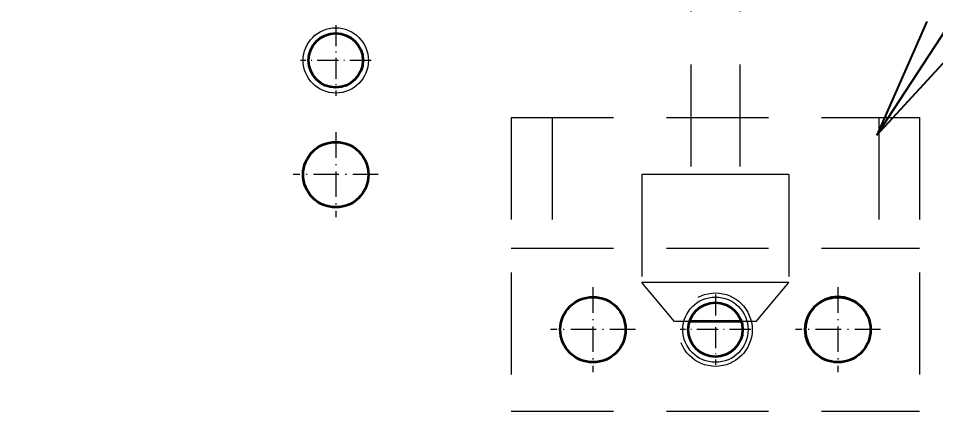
# Model space of a CAD drawing. Header units: millimetres. Extents: x -10155 to 20189, y -25550 to -22580.
# Drawn here: x -9051.6 to -8939.3, y -23161.5 to -23112.8 of the extents above; entities that cross this region are included whole.
import ezdxf

# ---------------------------------------------------------------- set-up
doc = ezdxf.new("R2010")
doc.units = ezdxf.units.MM
for name, pattern in [('CENTER-HOKUTO', [23, 20, -1, 1, -1]), ('DASHDOT', [18.5, 12, -3, 0.5, -3]), ('HIDDEN-HOKUTO', [3.8, 2.5, -1.3])]:
    doc.linetypes.add(name, pattern=pattern)
doc.layers.add('AM_7', color=2, linetype='CENTER-HOKUTO', lineweight=30)
doc.layers.add('AM_HID', color=1, linetype='HIDDEN-HOKUTO', lineweight=25)
doc.layers.add('word_dim', color=253, linetype='Continuous')
doc.styles.get("Standard").update_dxf_attribs({"font": 'romans.shx', "bigfont": 'bigfont.shx'})
doc.dimstyles.new('RS-1-5', dxfattribs={"dimscale": 5, "dimtxt": 3.5, "dimasz": 3, "dimexe": 1, "dimexo": 0, "dimgap": 1, "dimtad": 3, "dimdsep": 46, "dimtxsty": 'Standard', "dimblk1": 'OPEN', "dimblk2": 'OPEN', "dimsah": 1, "dimcen": 0, "dimclrd": 256, "dimclre": 256, "dimclrt": 3, "dimadec": 0, "dimazin": 0, "dimtfac": 1, "dimtmove": 0, "dimatfit": 3, "dimldrblk": 'OPEN', "dimfxl": 0, "dimtolj": 1, "dimtzin": 0, "dimarcsym": 0})

# ---------------------------------------------------------------- blocks, each defined once
blk = doc.blocks.new('_Open')
at = {"color": 0, "lineweight": -2}
for p, q in [((-1, 0.1667), (0, 0)), ((-1, -0.1667), (0, 0)), ((0, 0), (-1, 0))]:
    blk.add_line(p, q, dxfattribs=at)
blk = doc.blocks.new('*D754')
at = {"layer": 'DEFPOINTS', "color": 0, "ltscale": 2}
for p in [(-8616.25, -22750.69), (-9696.25, -23547.81), (-8616.25, -23589.18)]:
    blk.add_point(p, dxfattribs=at)
at = {"layer": 'word_dim', "lineweight": -2, "ltscale": 2}
for p, q in [((-9696.25, -23547.81), (-9696.25, -22745.69)), ((-8616.25, -23589.18), (-8616.25, -22745.69)), ((-9681.25, -22750.69), (-8631.25, -22750.69))]:
    blk.add_line(p, q, dxfattribs=at)
at = {"layer": 'word_dim', "lineweight": -2, "ltscale": 2, "xscale": 15, "yscale": 15, "zscale": 15, "rotation": 180}
blk.add_blockref('_Open', (-9696.25, -22750.69), dxfattribs=at)
at = {"layer": 'word_dim', "lineweight": -2, "ltscale": 2, "xscale": 15, "yscale": 15, "zscale": 15}
blk.add_blockref('_Open', (-8616.25, -22750.69), dxfattribs=at)
at = {"layer": 'word_dim', "color": 3, "ltscale": 2, "insert": (-9156.25, -22736.94), "char_height": 17.5, "attachment_point": 5}
blk.add_mtext('\\A1;1080', dxfattribs=at)
blk = doc.blocks.new('aa1')
for p, q in [((-0.4, 0.0667), (0, 0)), ((0, 0), (-1, 0)), ((-0.4, -0.0667), (0, 0))]:
    blk.add_line(p, q)
blk = doc.blocks.new('aa2')
blk.add_circle((0, 0), 1)
blk = doc.blocks.new('*D768')
at = {"layer": 'DEFPOINTS', "color": 0, "linetype": 'Continuous', "ltscale": 2}
for p in [(-8745.48, -22818.67), (-8745.48, -22818.67), (-8946.47, -23127.17)]:
    blk.add_point(p, dxfattribs=at)
at = {"layer": 'word_dim', "linetype": 'Continuous', "lineweight": -2, "ltscale": 2}
blk.add_line((-8926, -23095.75), (-8765.95, -22850.09), dxfattribs=at)
at = {"layer": 'word_dim', "linetype": 'Continuous', "lineweight": -2, "ltscale": 2, "xscale": 37.5, "yscale": 37.5, "zscale": 37.5}
for name, p, rotation in [('aa2', (-8745.48, -22818.67), 56.91535859627189), ('aa1', (-8946.47, -23127.17), 236.9153585962719)]:
    blk.add_blockref(name, p, dxfattribs=dict(at, rotation=rotation))
at = {"layer": 'word_dim', "color": 3, "linetype": 'Continuous', "ltscale": 2, "insert": (-8845.98, -22972.92), "char_height": 0.000005, "attachment_point": 5, "rotation": 56.9154}
blk.add_mtext('\\A1;368.2', dxfattribs=at)

msp = doc.modelspace()

# ---------------------------------------------------------------- linework, layer by layer
at = {"color": 7, "lineweight": 35, "ltscale": 0.079236}
for p, q in [((-8966.248, -23150.004), (-8969.417, -23150.004)), ((-8963.078, -23150.004), (-8966.248, -23150.004))]:
    msp.add_line(p, q, dxfattribs=at)
at = {"color": 7, "lineweight": 13}
for centre in [(-9012.748, -23118.004), (-8966.248, -23151.004)]:
    msp.add_circle(centre, 4, dxfattribs=at)
at = {"color": 7, "lineweight": 35}
for centre, radius in [((-9012.748, -23118.004), 3.324), ((-9012.748, -23132.004), 4), ((-8981.248, -23151.004), 4), ((-8981.248, -23151.004), 4), ((-8966.248, -23151.004), 3.323), ((-8951.248, -23151.004), 4)]:
    msp.add_circle(centre, radius, dxfattribs=at)
msp.add_arc((-8951.248, -23151.004), 4, 28.64789, 208.64788, dxfattribs=at)
at = {"layer": 'AM_7', "color": 2, "linetype": 'DASHDOT', "lineweight": 13, "ltscale": 0.216028}
for p, q in [((-9012.748, -23113.683), (-9012.748, -23122.324)), ((-9008.427, -23118.004), (-9017.068, -23118.004)), ((-8966.248, -23146.683), (-8966.248, -23155.324)), ((-8961.927, -23151.004), (-8970.568, -23151.004))]:
    msp.add_line(p, q, dxfattribs=at)
at = {"layer": 'AM_7', "color": 2, "linetype": 'DASHDOT', "lineweight": 13, "ltscale": 0.259999}
for p, q in [((-9012.748, -23126.804), (-9012.748, -23137.204)), ((-8981.248, -23145.804), (-8981.248, -23156.204)), ((-8951.248, -23145.804), (-8951.248, -23156.204))]:
    msp.add_line(p, q, dxfattribs=at)
at = {"layer": 'AM_7', "color": 2, "linetype": 'DASHDOT', "lineweight": 13, "ltscale": 0.260004}
for p, q in [((-9007.547, -23132.004), (-9017.947, -23132.004)), ((-8976.047, -23151.004), (-8986.447, -23151.004)), ((-8946.047, -23151.004), (-8956.447, -23151.004))]:
    msp.add_line(p, q, dxfattribs=at)
at = {"layer": 'AM_HID', "color": 1, "lineweight": 13, "ltscale": 5}
for p, q in [((-8969.248, -23061.504), (-8969.248, -23132.004)), ((-8963.248, -23061.504), (-8963.248, -23132.004)), ((-8991.248, -23125.004), (-8941.248, -23125.004)), ((-8991.248, -23125.004), (-8991.248, -23161.004)), ((-8986.248, -23125.004), (-8986.248, -23141.004)), ((-8946.248, -23125.004), (-8946.248, -23141.004)), ((-8941.248, -23125.004), (-8941.248, -23161.004)), ((-8966.248, -23132.004), (-8975.248, -23132.004)), ((-8975.248, -23132.004), (-8975.248, -23145.204)), ((-8957.248, -23132.004), (-8966.248, -23132.004)), ((-8957.248, -23132.004), (-8957.248, -23145.204)), ((-8991.248, -23141.004), (-8941.248, -23141.004)), ((-8966.248, -23145.204), (-8975.248, -23145.204)), ((-8966.247, -23145.204), (-8975.248, -23145.204)), ((-8971.248, -23150.004), (-8975.248, -23145.204)), ((-8957.248, -23145.204), (-8966.248, -23145.204)), ((-8957.248, -23145.204), (-8966.247, -23145.204)), ((-8961.248, -23150.004), (-8957.248, -23145.204)), ((-8969.417, -23150.004), (-8971.248, -23150.004)), ((-8961.248, -23150.004), (-8963.078, -23150.004)), ((-8991.248, -23161.004), (-8941.248, -23161.004))]:
    msp.add_line(p, q, dxfattribs=at)
msp.add_circle((-8966.248, -23151.004), 4.5, dxfattribs=at)
msp.add_arc((-8951.248, -23151.004), 4, 208.64788, 28.64789, dxfattribs=at)

# ---------------------------------------------------------------- dimensions: what is measured, and where the dimension line sits
at = {"layer": 'word_dim', "ltscale": 2}
dim = msp.add_linear_dim(base=(-8616.248, -22750.69), p1=(-9696.248, -23547.806), p2=(-8616.248, -23589.18), dimstyle='RS-1-5', dxfattribs=at)
dim.commit()
dim.dimension.update_dxf_attribs({"geometry": '*D754', "text_midpoint": (-9156.248, -22736.94)})
at = {"layer": 'word_dim', "color": 3, "linetype": 'Continuous', "ltscale": 2}
dim = msp.add_aligned_dim(p1=(-8946.473, -23127.169), p2=(-8745.481, -22818.667), distance=0, dimstyle='RS-1-5', override={"dimtxt": 1e-06, "dimasz": 7.5, "dimgap": 0, "dimblk1": 'aa1', "dimblk2": 'aa2', "dimse1": 1, "dimse2": 1}, dxfattribs=at)
dim.commit()
dim.dimension.update_dxf_attribs({"geometry": '*D768', "text_midpoint": (-8845.977, -22972.918)})

doc.saveas('drawing.dxf')
